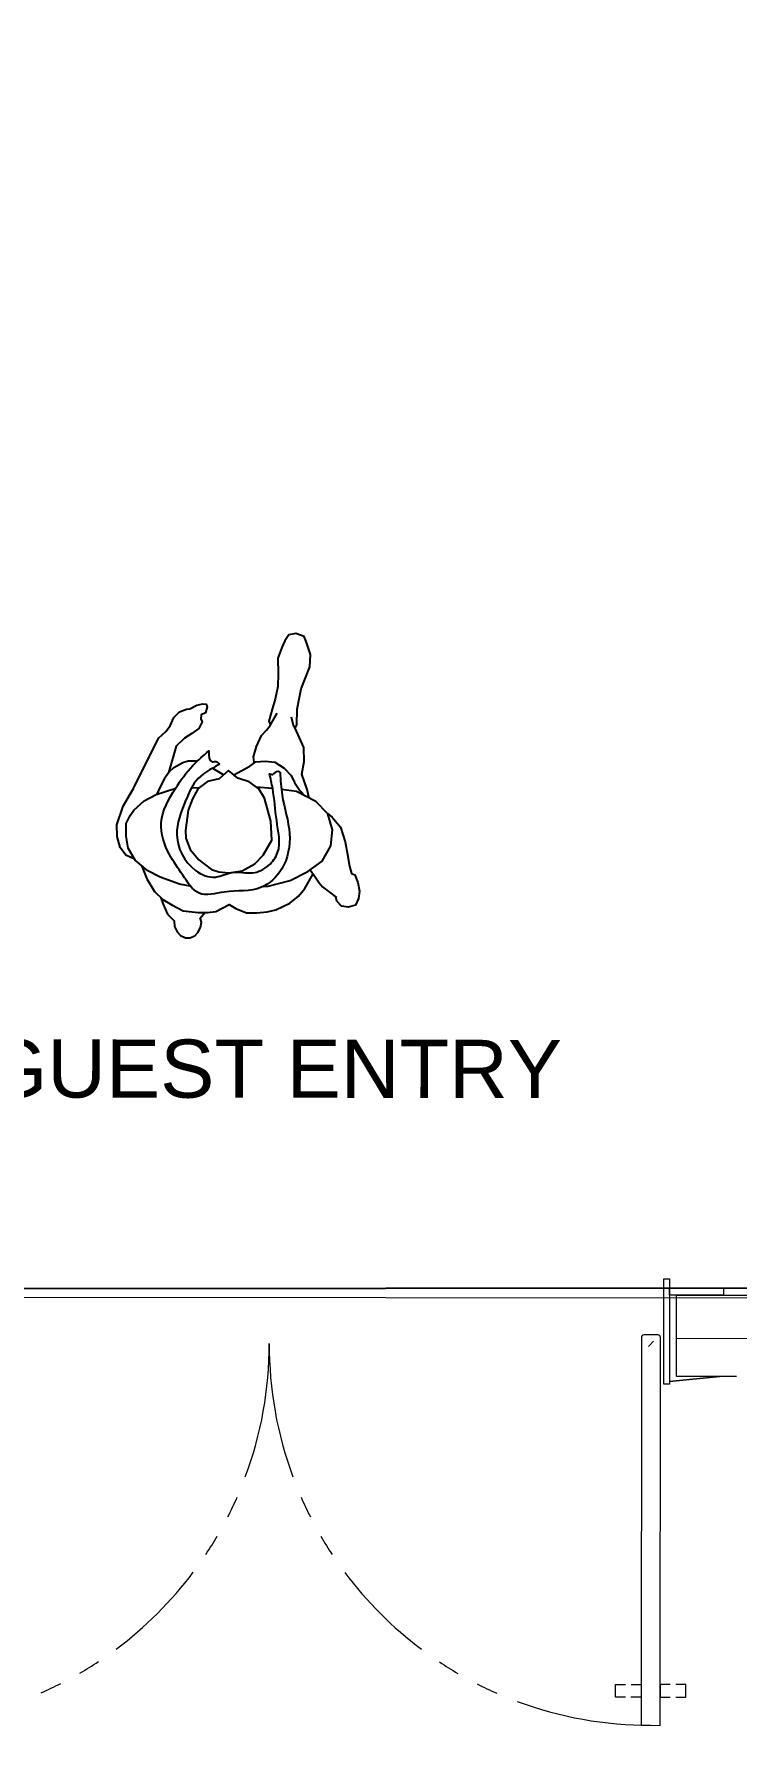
# Model space of a CAD drawing. Header units: inches. Extents: x -957 to 3394, y -3 to 3008.
# Drawn here: x 1216.6 to 1311.7, y 891.7 to 1121.8 of the extents above; entities that cross this region are included whole.
import ezdxf

# ---------------------------------------------------------------- set-up
doc = ezdxf.new("R2010")
doc.units = ezdxf.units.IN
doc.header["$MEASUREMENT"] = 0
for name, color, linetype in [('FIRE&SAFETY', 7, 'Continuous'), ('hatches', 7, 'Continuous'), ('PDF_I-DOOR', 7, 'Continuous'), ('PDF_I-DOOR-OPEN', 7, 'Continuous'), ('PDF_I-FURN-FIXD', 7, 'Continuous'), ('PDF_ID LAYER', 7, 'Continuous'), ('PDF_SHREM ACOUSTIC WALL', 7, 'Continuous'), ('PDF_Shrem-cad 6 cable', 7, 'Continuous'), ('signs', 7, 'Continuous')]:
    doc.layers.add(name, color=color, linetype=linetype)
doc.styles.add('PDF Arial', font='arial.ttf')

# ---------------------------------------------------------------- blocks, each defined once
blk = doc.blocks.new('Human_top')
at = {"layer": 'signs', "linetype": 'Continuous'}
for p, q in [((-5.02, 5.48), (-3.98, 5.52)), ((5.97, 5.4), (3.7, 5.57))]:
    blk.add_line(p, q, dxfattribs=at)
for points in [[(10.88, 4.1), (10.63, 5.27), (9.89, 7.34), (10.24, 9.05), (10.16, 10.96), (8.99, 13.54), (9.23, 14.01), (9.26, 16.11), (9.58, 17.75), (9.81, 18.88), (10.98, 21.84), (11.06, 23.52), (10.51, 25.27), (10.2, 25.94), (9.11, 26.37), (8.17, 26.17), (7.59, 25.39), (7.2, 24.46), (6.65, 23.01), (6.69, 20.91), (6.65, 19.19), (6.3, 17.48), (5.91, 16.11), (5.45, 14.51), (5.66, 13.96)], [(-12.71, -4.18), (-13.88, -3.62), (-14.66, -2.61), (-15.05, -1.12), (-15.09, 0.47), (-14.23, 3.01), (-12.83, 5.5), (-9.48, 12.21), (-8.5, 13.11), (-7.88, 13.89), (-7.41, 14.98), (-6.63, 15.76), (-5.7, 16.11), (-5.23, 16.15), (-4.29, 16.66), (-3.48, 16.85), (-3.05, 16.81), (-2.89, 16.42), (-3.13, 15.64), (-3.71, 15.37), (-3.75, 14.82), (-3.55, 14.4), (-4.02, 13.5), (-4.96, 12.84), (-5.97, 12.21), (-7.1, 11.12), (-8.11, 7.49), (-8.7, 6.64), (-9.24, 5.62), (-9.72, 4.62)], [(3.46, 8.94), (3.38, 9.68), (3.77, 11.08), (4.43, 12.56), (5.13, 13.3), (5.64, 13.93), (6.58, 15.6)], [(8.99, 13.54), (8.76, 13.93), (8.49, 15.06)], [(-8.08, 7.61), (-7.41, 8.23), (-6.2, 8.9), (-5.46, 9.13), (-4.25, 9.13), (-4.21, 9.12)], [(-2.16, 8.15), (-1.96, 8), (-0.65, 7.25)], [(0.71, 7.22), (2.88, 8.43), (3.69, 9.01), (4.94, 9.09), (6.26, 8.94), (7.51, 8.16), (8.45, 7.14), (8.91, 6.21), (9.65, 5.11), (10.37, 4.36)], [(-5.17, -7.8), (-6.62, -7.53), (-9.26, -6.61), (-10.93, -5.75), (-12.65, -4.3), (-13.56, -2.68), (-13.83, -1.06), (-13.83, 0.66), (-13.3, 1.74), (-12.81, 2.44), (-11.41, 3.74), (-9.79, 4.6), (-7.26, 5.41), (-7.19, 5.41)], [(4.71, -7.86), (5.37, -7.81), (8.34, -7.05), (10.71, -5.86), (12.65, -4.46), (13.83, -2.36), (14.05, -0.2), (13.4, 1.95), (11.79, 3.62), (9.2, 4.97), (7.14, 5.25)], [(13.37, 2), (14, 1.53), (15.14, 0.15), (15.76, -1.82), (16.07, -3.53), (16.36, -5.12), (16.64, -6.11), (17.06, -6.31), (17.5, -7.33), (17.71, -8.52), (17.58, -9.51), (17.14, -10.39), (16.2, -10.68), (15.27, -10.52), (14.64, -9.87), (14.49, -9.25)], [(-11.79, -5.02), (-11.05, -6.82), (-10.02, -8.54), (-8.91, -9.61), (-7.69, -10.33), (-6.16, -11.14), (-4.1, -11.4), (-2.84, -11.4), (-1.73, -11.25), (0.06, -10.3), (0.98, -10.83), (2.43, -11.44), (3.84, -11.44), (5.22, -11.29), (6.37, -11.02), (8.28, -10.1), (9.46, -9.19), (10.3, -8.12), (11.44, -6.17)], [(11.05, -5.61), (11.82, -6.7), (12.23, -7.35), (12.72, -7.92), (14.59, -9.35)], [(-9.15, -9.38), (-8.91, -10.18), (-8.26, -11.63), (-7.35, -12.51), (-7.32, -13.28), (-6.96, -14.02), (-6.49, -14.49), (-5.84, -14.79), (-5.23, -14.81), (-4.58, -14.55), (-4.15, -14.07), (-3.78, -13.4), (-3.65, -12.68), (-3.78, -12.22), (-3.83, -12.14), (-3.19, -11.4)]]:
    blk.add_lwpolyline(points, dxfattribs=at)
blk.add_lwpolyline([(4.87, 4.07), (4.07, 5.34), (2.78, 6.3), (1.25, 6.77), (-0.02, 7.83), (-1.25, 6.7), (-2.84, 6.34), (-4.1, 5.37), (-4.87, 4.01), (-5.47, 2.48), (-5.83, -0.31), (-5.76, -1.35), (-5.2, -2.88), (-4.04, -4.27), (-2.31, -5.57), (-1.31, -5.9), (0.05, -6.03), (1.84, -5.74), (3.54, -4.8), (4.7, -3.64), (5.87, -1.61), (5.7, 0.98)], close=True, dxfattribs=at)
at = {"layer": 'signs'}
blk.add_open_spline([(6.97, 7.57), (6.89, 7.64), (6.56, 7.92), (6.12, 7.15), (5.69, 7.33), (5.53, 7.39), (5.69, 6.73), (6.19, 4.64), (6.34, 1.13), (7.29, -2.69), (5.47, -5.22), (3.16, -6.37), (0.6, -5.57), (-1.89, -7.02), (-5.52, -5.54), (-7.76, -1.01), (-6.03, 3.2), (-4.5, 6.89), (-2.45, 8), (-1.26, 8.65), (-1.35, 8.8), (-1.57, 9.16), (-2.69, 8.76), (-2.67, 9.77), (-2.65, 10.48), (-3.4, 9.85), (-5.15, 8.37), (-7.44, 5.17), (-9.77, 1.03), (-8.3, -3.39), (-6.22, -6.2), (-4.22, -9.53), (0.05, -8.21), (4.19, -8.79), (7.82, -5.35), (8.68, -0.51), (7.17, 3.73), (7.02, 6.54), (6.97, 7.57)], degree=3, knots=[0, 0, 0, 0, 0.003826, 0.014511, 0.020377, 0.020377, 0.020377, 0.046083, 0.101527, 0.15585, 0.183052, 0.213169, 0.24753, 0.277363, 0.31368, 0.381674, 0.443844, 0.479989, 0.529144, 0.529144, 0.529144, 0.535281, 0.543542, 0.562837, 0.562837, 0.562837, 0.599715, 0.649269, 0.712774, 0.768667, 0.810721, 0.852317, 0.895089, 0.959013, 1.005818, 1.0674, 1.134735, 1.173621, 1.173621, 1.173621, 1.173621], dxfattribs=at)

msp = doc.modelspace()

# ---------------------------------------------------------------- linework, layer by layer
at = {"layer": 'hatches', "color": 253, "true_color": 0xaba3a2}
msp.add_lwpolyline([(712.53, 2126.9), (3285.08, 2124.7), (3284.08, 953.45), (711.53, 951.72), (712.53, 2126.9)], dxfattribs=at)
at = {"layer": 'PDF_I-DOOR', "lineweight": 0}
msp.add_lwpolyline([(1302.55, 953.41), (1302.54, 939.17), (1301.77, 939.17), (1301.78, 953.41)], close=True, dxfattribs=at)
msp.add_lwpolyline([(1298.75, 945.47), (1298.71, 893), (1301.3, 892.99), (1301.34, 945.47, 0.414216), (1301, 945.81), (1299.1, 945.81, 0.414216)], format="xyb", close=True, dxfattribs=at)
for points in [[(1299.7, 944.26), (1300.39, 944.95)], [(1309.36, 940.2), (1302.54, 939.51), (1309.36, 940.2)], [(1296.61, 896.79), (1295.26, 896.79), (1295.26, 898.52), (1296.62, 898.52)], [(1297.36, 898.52), (1298.71, 898.52), (1298.71, 896.79), (1297.35, 896.79)], [(1302.66, 898.51), (1301.3, 898.51), (1301.31, 896.79), (1302.66, 896.79)], [(1303.4, 896.79), (1304.75, 896.79), (1304.75, 898.51), (1303.4, 898.51)]]:
    msp.add_lwpolyline(points, dxfattribs=at)
at = {"layer": 'PDF_I-DOOR-OPEN', "lineweight": 0}
msp.add_lwpolyline([(1245.2, 926.59, 0.089837), (1248.44, 944.65, 0.089831), (1251.64, 926.59)], format="xyb", dxfattribs=at)
for centre, radius, start, end in [((1196.96, 944.55), 51.48, 333.0144, 336.2975), ((1299.91, 944.47), 51.48, 203.6058, 206.8888), ((1196.95, 944.56), 51.49, 326.4463, 329.7287), ((1299.92, 944.47), 51.49, 210.1733, 213.4557), ((1196.97, 944.55), 51.46, 306.7407, 323.1613), ((1299.9, 944.46), 51.46, 216.7408, 233.1608), ((1196.96, 944.57), 51.49, 300.1733, 303.4557), ((1299.89, 944.45), 51.45, 236.4444, 239.7291), ((1196.97, 944.56), 51.48, 293.6045, 296.8876), ((1299.91, 944.47), 51.48, 243.0151, 246.2981), ((1299.9, 944.46), 51.46, 249.5811, 270.1146)]:
    msp.add_arc(centre, radius, start, end, dxfattribs=at)
at = {"layer": 'PDF_I-FURN-FIXD', "lineweight": 0}
msp.add_lwpolyline([(1309.84, 951.21), (1302.55, 951.21), (1302.55, 952.2), (1309.84, 952.19)], close=True, dxfattribs=at)
at = {"layer": 'PDF_ID LAYER', "lineweight": 0}
msp.add_lwpolyline([(1311.62, 940.19), (1303.5, 940.2), (1303.5, 945.31)], dxfattribs=at)
at = {"layer": 'PDF_SHREM ACOUSTIC WALL', "lineweight": 0}
msp.add_lwpolyline([(1319.36, 951.2), (1319.32, 897.71), (1466.19, 897.58), (1466.18, 891.69), (1313.41, 891.82), (1313.46, 945.3), (1303.5, 945.31), (1303.5, 951.21)], close=True, dxfattribs=at)
at = {"layer": 'PDF_Shrem-cad 6 cable', "color": 253, "lineweight": 0, "true_color": 0xaba3a2}
msp.add_lwpolyline([(712.53, 2126.9), (3285.08, 2124.7), (3284.08, 949.12), (711.53, 951.32)], close=True, dxfattribs=at)

# ---------------------------------------------------------------- block references
at = {"layer": 'signs'}
msp.add_blockref('Human_top', (1242.94, 1014.35), dxfattribs=at)

# ---------------------------------------------------------------- texts
at = {"layer": 'FIRE&SAFETY', "insert": (1209.88, 977.82), "char_height": 7.866, "attachment_point": 7, "rotation": 359.951, "style": 'PDF Arial'}
msp.add_mtext('GUEST ENTRY', dxfattribs=at)

doc.saveas('drawing.dxf')
